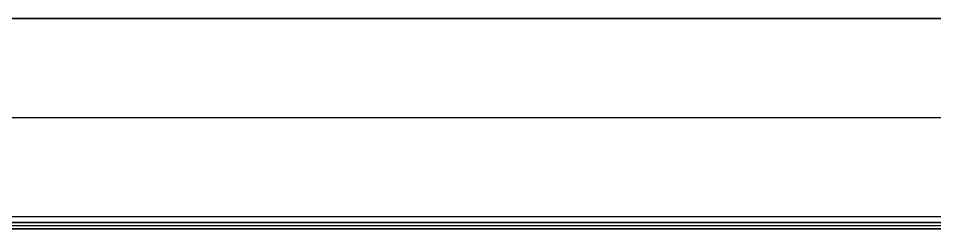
# Model space of a CAD drawing. Header units: millimetres. Extents: x -17 to 2899, y 470 to 1147.
# Drawn here: x 602.6 to 907.9, y 616.2 to 686.2 of the extents above; entities that cross this region are included whole.
import ezdxf

# ---------------------------------------------------------------- set-up
doc = ezdxf.new("R2010")
doc.units = ezdxf.units.MM
doc.header["$MEASUREMENT"] = 0
doc.layers.add('Default', color=7, linetype='Continuous', true_color=0x000000)

# ---------------------------------------------------------------- blocks, each defined once
blk = doc.blocks.new('15060102-11_CM Storage_Shelf sheet')
at = {"layer": 'Default'}
for p, q in [((30, 68, -399), (1120, 68, -399)), ((0, 35, -400), (1150, 35, -400)), ((0, 35, -398), (1150, 35, -398)), ((0, 0, -198), (1150, 0, -198)), ((0, -2, -198), (1150, -2, -198)), ((30, -1), (1120, -1))]:
    blk.add_line(p, q, dxfattribs=at)
for points in [[(1120, 68, -400), (575, 68, -400), (30, 68, -400)], [(1120, 68, -398), (575, 68, -398), (30, 68, -398)], [(0, 2, -400), (575, 2, -400), (1150, 2, -400)], [(0, 2, -398), (575, 2, -398), (1150, 2, -398)], [(0, 0, -396), (575, 0, -396), (1150, 0, -396)], [(1120, 0), (575, 0), (30, 0)], [(0, -2, -396), (575, -2, -396), (1150, -2, -396)], [(1120, -2), (575, -2), (30, -2)]]:
    blk.add_open_spline(points, degree=2, dxfattribs=at)
blk = doc.blocks.new('15060102-12_CM Storage_Shelf_Med plastinsats')
at = {"layer": 'Default'}
blk.add_blockref('15060102-11_CM Storage_Shelf sheet', (-108.5, 17, 410.2161), dxfattribs=at)
blk = doc.blocks.new('LOW SIDEBOARD - DOUBLE')
at = {"layer": 'Default'}
blk.add_blockref('15060102-12_CM Storage_Shelf_Med plastinsats', (124.1, 601.2, 653.18), dxfattribs=at)

msp = doc.modelspace()

# ---------------------------------------------------------------- block references
at = {"layer": 'Default'}
msp.add_blockref('LOW SIDEBOARD - DOUBLE', (0, 0), dxfattribs=at)

doc.saveas('drawing.dxf')
